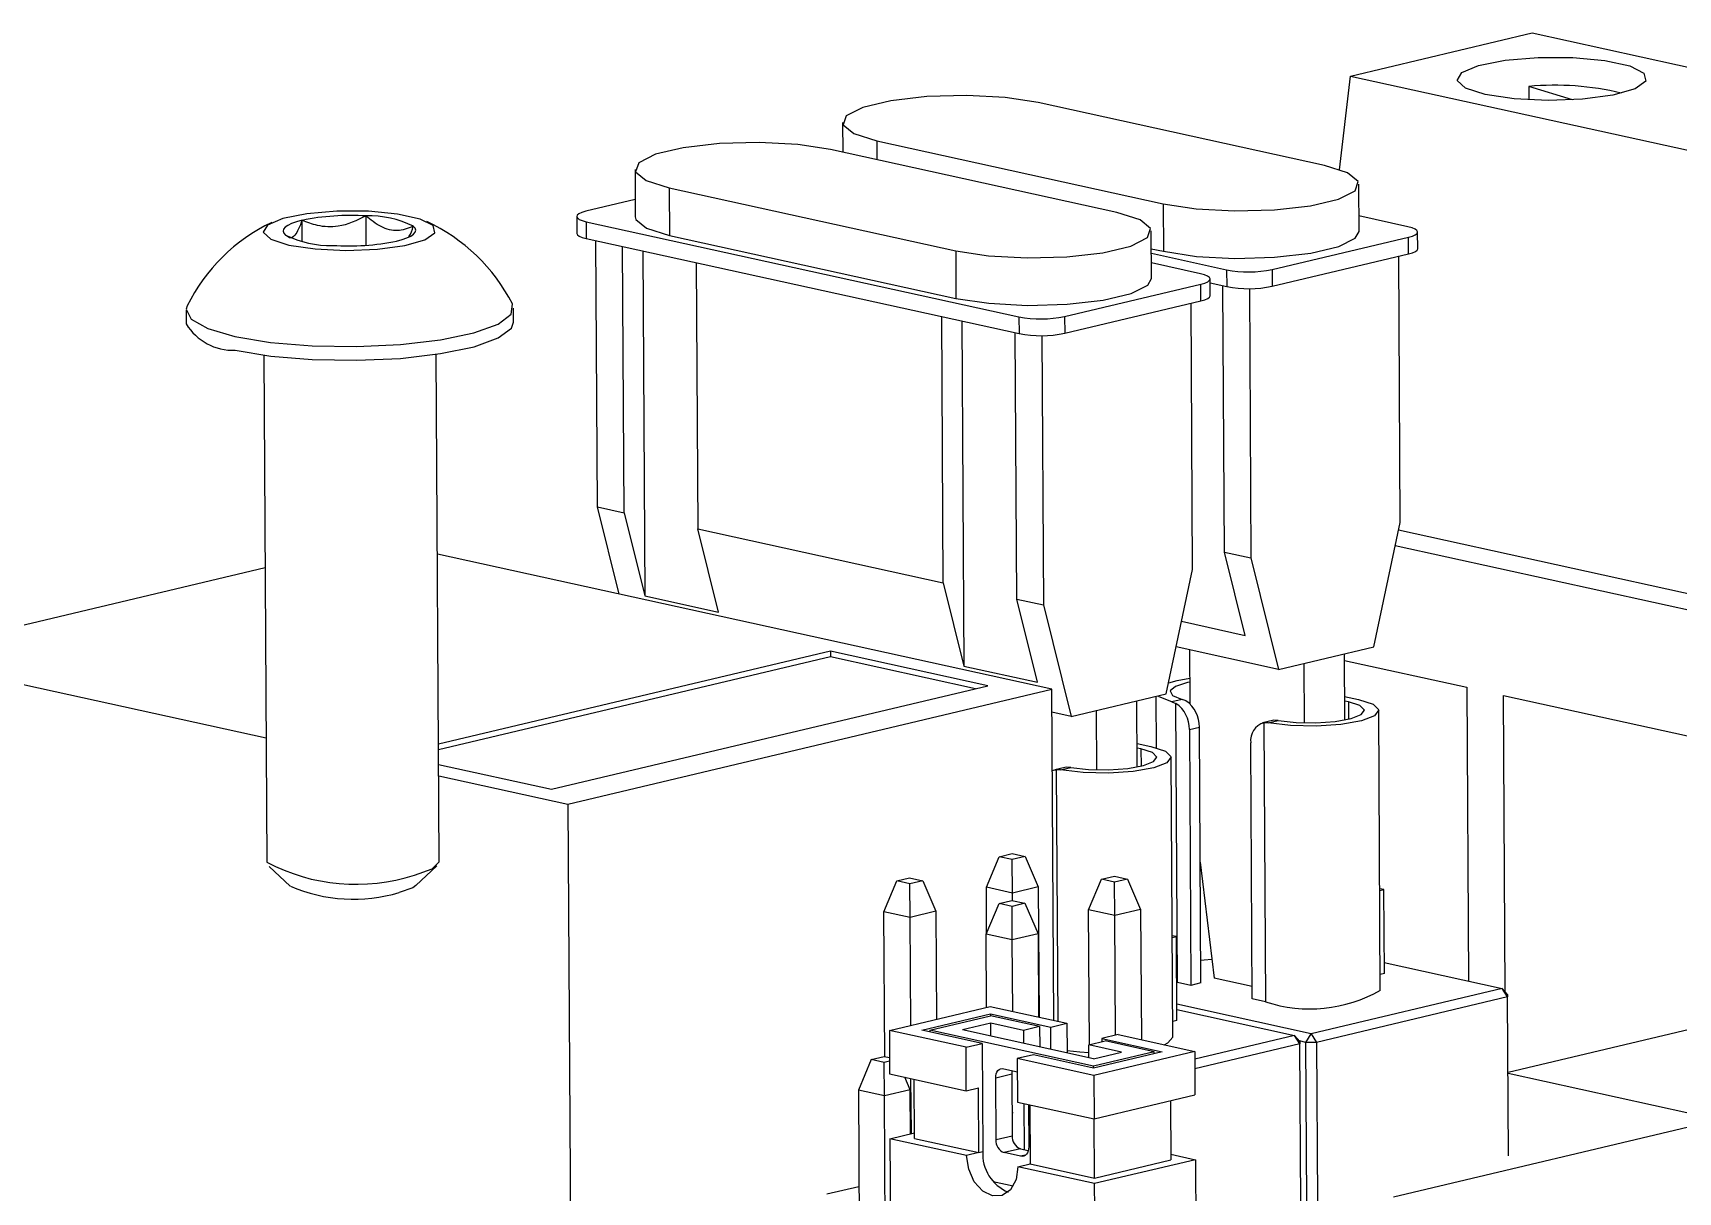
# Model space of a CAD drawing. Header units: millimetres. Extents: x 0 to 279, y 0 to 216.
# Drawn here: x 67.21 to 81.53, y 147.23 to 157.32 of the extents above; entities that cross this region are included whole.
import ezdxf

# ---------------------------------------------------------------- set-up
doc = ezdxf.new("R2010")
doc.units = ezdxf.units.MM

msp = doc.modelspace()

# ---------------------------------------------------------------- linework, layer by layer
at = {"color": 7, "linetype": 'Continuous', "lineweight": 25}
for p, q in [((78.678, 156.942), (80.258, 157.317)), ((80.258, 157.317), (84.104, 156.472)), ((78.582, 156.127), (78.678, 156.942)), ((78.678, 156.942), (82.524, 156.098)), ((80.229, 156.852), (80.229, 156.735)), ((80.608, 156.736), (80.229, 156.852)), ((78.45, 156.163), (75.958, 156.711)), ((74.256, 156.538), (74.257, 156.279)), ((76.643, 155.754), (74.151, 156.302)), ((74.554, 156.378), (77.046, 155.83)), ((72.449, 156.13), (72.451, 155.716)), ((72.747, 155.969), (75.24, 155.421)), ((72.747, 155.969), (72.749, 155.556)), ((78.751, 155.589), (78.748, 156.002)), ((72.45, 155.867), (72.022, 155.765)), ((77.046, 155.83), (77.049, 155.417)), ((69.552, 155.502), (69.551, 155.687)), ((70.109, 155.47), (70.108, 155.725)), ((71.941, 155.72), (71.942, 155.574)), ((72.024, 155.675), (75.791, 154.847)), ((72.024, 155.675), (72.025, 155.529)), ((79.177, 155.631), (78.75, 155.725)), ((72.025, 155.529), (75.792, 154.701)), ((72.749, 155.556), (75.242, 155.008)), ((76.944, 155.18), (76.941, 155.594)), ((77.995, 155.259), (79.18, 155.54)), ((79.181, 155.394), (79.18, 155.54)), ((79.262, 155.44), (79.261, 155.586)), ((72.122, 153.194), (72.109, 155.51)), ((72.354, 153.143), (72.34, 155.46)), ((72.516, 155.421), (72.533, 152.419)), ((75.24, 155.421), (75.242, 155.008)), ((76.942, 155.44), (77.049, 155.417)), ((76.943, 155.4), (77.598, 155.256)), ((77.996, 155.113), (79.181, 155.394)), ((72.981, 155.319), (72.995, 153.002)), ((77.371, 155.222), (76.943, 155.316)), ((77.598, 155.256), (77.599, 155.11)), ((77.995, 155.259), (77.996, 155.113)), ((79.109, 153.058), (79.096, 155.374)), ((76.188, 154.85), (77.374, 155.131)), ((77.374, 154.985), (77.374, 155.131)), ((77.455, 155.031), (77.454, 155.177)), ((77.454, 155.142), (77.599, 155.11)), ((77.579, 152.801), (77.565, 155.117)), ((77.797, 155.093), (77.81, 152.75)), ((76.189, 154.704), (77.374, 154.985)), ((77.302, 152.649), (77.289, 154.965)), ((68.541, 154.906), (68.542, 154.785)), ((71.392, 154.802), (71.391, 154.922)), ((75.131, 152.533), (75.118, 154.849)), ((75.294, 154.811), (75.311, 151.808)), ((75.791, 154.847), (75.792, 154.701)), ((76.188, 154.85), (76.189, 154.704)), ((75.772, 152.392), (75.759, 154.709)), ((75.99, 154.684), (76.004, 152.341)), ((70.744, 150.113), (70.719, 154.521)), ((69.219, 154.513), (69.244, 150.104)), ((72.311, 152.434), (72.122, 153.194)), ((72.122, 153.194), (72.354, 153.143)), ((72.354, 153.143), (72.533, 152.419)), ((73.174, 152.278), (72.995, 153.002)), ((72.995, 153.002), (75.131, 152.533)), ((78.88, 151.976), (79.109, 153.058)), ((79.095, 152.993), (82.081, 152.337)), ((77.579, 152.801), (77.81, 152.75)), ((77.759, 152.076), (77.579, 152.801)), ((81.765, 152.262), (79.066, 152.855)), ((65.989, 151.898), (69.229, 152.667)), ((76.076, 151.607), (70.729, 152.781)), ((77.81, 152.75), (78.051, 151.779)), ((75.131, 152.533), (75.311, 151.808)), ((77.073, 151.567), (77.302, 152.649)), ((72.533, 152.419), (73.174, 152.278)), ((75.772, 152.392), (76.004, 152.341)), ((75.952, 151.668), (75.772, 152.392)), ((76.004, 152.341), (76.245, 151.37)), ((77.206, 152.198), (77.759, 152.076)), ((78.051, 151.779), (77.159, 151.975)), ((77.276, 151.949), (77.278, 151.48)), ((78.051, 151.779), (78.88, 151.976)), ((65.989, 151.898), (69.238, 151.185)), ((74.149, 151.938), (70.738, 151.129)), ((74.149, 151.89), (70.738, 151.081)), ((75.519, 151.637), (74.149, 151.938)), ((74.149, 151.938), (74.149, 151.89)), ((75.412, 151.612), (74.149, 151.89)), ((75.311, 151.808), (75.952, 151.668)), ((78.275, 151.315), (78.272, 151.831)), ((78.627, 151.339), (78.623, 151.915)), ((78.624, 151.858), (79.688, 151.624)), ((71.721, 150.737), (75.519, 151.637)), ((71.865, 150.608), (76.076, 151.607)), ((76.093, 148.726), (76.076, 151.607)), ((76.245, 151.37), (77.073, 151.567)), ((76.982, 151.545), (76.985, 151.098)), ((77.211, 151.519), (77.122, 151.498)), ((77.245, 151.505), (77.211, 151.519)), ((78.625, 151.544), (78.747, 151.518)), ((79.688, 151.624), (79.703, 149.068)), ((80.009, 151.554), (81.611, 151.202)), ((80.024, 148.974), (80.009, 151.554)), ((76.245, 151.37), (76.077, 151.407)), ((76.468, 150.906), (76.466, 151.423)), ((76.82, 150.931), (76.816, 151.506)), ((77.122, 151.498), (77.157, 151.484)), ((77.171, 149.056), (77.157, 151.484)), ((78.659, 151.497), (78.626, 151.504)), ((78.936, 148.989), (78.922, 151.423)), ((77.274, 151.257), (77.361, 151.278)), ((77.274, 151.257), (77.287, 149.031)), ((77.374, 149.052), (77.361, 151.278)), ((77.998, 151.335), (77.91, 151.314)), ((77.922, 151.316), (77.936, 148.888)), ((77.96, 151.314), (77.922, 151.316)), ((77.96, 151.314), (78.048, 151.335)), ((78.01, 151.337), (77.998, 151.335)), ((78.048, 151.335), (78.01, 151.337)), ((76.819, 151.136), (76.94, 151.109)), ((76.853, 151.088), (76.819, 151.096)), ((77.821, 148.914), (77.808, 151.14)), ((70.739, 150.952), (71.721, 150.737)), ((77.13, 148.581), (77.116, 151.014)), ((70.74, 150.855), (71.865, 150.608)), ((76.191, 150.926), (76.104, 150.905)), ((76.153, 150.906), (76.116, 150.907)), ((76.153, 150.906), (76.241, 150.927)), ((76.203, 150.928), (76.191, 150.926)), ((76.241, 150.927), (76.203, 150.928)), ((71.865, 150.608), (71.894, 145.498)), ((75.507, 149.884), (75.618, 150.15)), ((75.618, 150.15), (75.731, 150.177)), ((75.732, 150.125), (75.618, 150.15)), ((75.731, 150.177), (75.845, 150.152)), ((75.845, 150.152), (75.732, 150.125)), ((75.735, 149.834), (75.732, 150.125)), ((75.845, 150.152), (75.959, 149.887)), ((77.368, 150.102), (77.491, 149.094)), ((69.265, 150.064), (69.448, 149.893)), ((70.542, 149.899), (70.723, 150.072)), ((74.615, 149.672), (74.727, 149.939)), ((74.727, 149.939), (74.839, 149.966)), ((74.841, 149.914), (74.727, 149.939)), ((74.839, 149.966), (74.953, 149.941)), ((74.953, 149.941), (74.841, 149.914)), ((74.953, 149.941), (75.068, 149.676)), ((76.397, 149.688), (76.509, 149.955)), ((76.509, 149.955), (76.621, 149.981)), ((76.623, 149.93), (76.509, 149.955)), ((76.621, 149.981), (76.735, 149.956)), ((76.735, 149.956), (76.623, 149.93)), ((76.735, 149.956), (76.85, 149.692)), ((74.843, 149.622), (74.841, 149.914)), ((75.735, 149.834), (75.507, 149.884)), ((75.509, 149.485), (75.507, 149.884)), ((75.959, 149.887), (75.735, 149.834)), ((75.735, 149.769), (75.735, 149.834)), ((75.959, 149.887), (75.966, 148.754)), ((76.625, 149.638), (76.623, 149.93)), ((78.968, 149.864), (78.931, 149.872)), ((78.931, 149.855), (78.968, 149.864)), ((78.972, 149.134), (78.968, 149.864)), ((74.843, 149.622), (74.615, 149.672)), ((74.623, 148.411), (74.615, 149.672)), ((75.068, 149.676), (74.843, 149.622)), ((75.068, 149.676), (75.073, 148.736)), ((75.506, 149.477), (75.617, 149.743)), ((75.617, 149.743), (75.729, 149.77)), ((75.731, 149.718), (75.617, 149.743)), ((75.729, 149.77), (75.843, 149.745)), ((75.843, 149.745), (75.731, 149.718)), ((75.733, 149.427), (75.731, 149.718)), ((75.843, 149.745), (75.958, 149.48)), ((76.625, 149.638), (76.397, 149.688)), ((76.404, 148.515), (76.397, 149.688)), ((76.85, 149.692), (76.625, 149.638)), ((76.85, 149.692), (76.856, 148.558)), ((74.849, 148.683), (74.843, 149.622)), ((76.631, 148.597), (76.625, 149.638)), ((75.733, 149.427), (75.506, 149.477)), ((75.509, 148.84), (75.506, 149.477)), ((75.958, 149.48), (75.733, 149.427)), ((75.737, 148.804), (75.733, 149.427)), ((75.958, 149.48), (75.962, 148.754)), ((77.161, 149.455), (77.124, 149.463)), ((77.125, 149.447), (77.161, 149.455)), ((77.165, 148.725), (77.161, 149.455)), ((78.971, 149.229), (79.997, 149.004)), ((77.82, 149.022), (77.491, 149.094)), ((78.972, 149.134), (78.936, 149.125)), ((77.287, 149.031), (77.171, 149.056)), ((77.374, 149.052), (77.287, 149.031)), ((79.997, 149.004), (78.334, 148.609)), ((79.703, 149.07), (79.7, 149.069)), ((80.044, 148.93), (79.997, 149.004)), ((79.997, 149.004), (80.044, 148.951)), ((80.044, 148.951), (80.044, 148.93)), ((74.663, 148.639), (75.54, 148.847)), ((75.54, 148.847), (76.207, 148.701)), ((78.334, 148.609), (77.164, 148.866)), ((77.164, 148.82), (78.19, 148.595)), ((77.936, 148.888), (77.821, 148.914)), ((80.044, 148.93), (78.381, 148.535)), ((80.052, 147.548), (80.044, 148.93)), ((74.946, 148.641), (75.542, 148.783)), ((75.016, 148.641), (75.543, 148.766)), ((75.545, 148.702), (75.299, 148.644)), ((75.542, 148.783), (75.542, 148.766)), ((75.542, 148.783), (76.067, 148.667)), ((75.97, 148.673), (75.543, 148.766)), ((75.83, 148.639), (75.545, 148.702)), ((75.546, 148.589), (75.545, 148.702)), ((75.97, 148.673), (75.83, 148.639)), ((75.97, 148.673), (75.971, 148.496)), ((76.067, 148.667), (76.207, 148.701)), ((76.068, 148.475), (76.067, 148.667)), ((76.207, 148.701), (76.209, 148.444)), ((77.165, 148.725), (77.129, 148.716)), ((81.626, 148.647), (80.048, 148.273)), ((75.33, 148.492), (74.663, 148.639)), ((74.663, 148.639), (74.665, 148.261)), ((75.47, 148.526), (74.946, 148.641)), ((75.016, 148.641), (75.016, 148.625)), ((76.441, 148.329), (75.016, 148.641)), ((76.439, 148.393), (75.299, 148.644)), ((75.33, 148.492), (75.47, 148.526)), ((75.47, 148.526), (75.476, 147.586)), ((75.83, 148.639), (75.83, 148.527)), ((76.399, 148.514), (76.54, 148.547)), ((76.684, 148.451), (76.399, 148.514)), ((76.4, 148.402), (76.399, 148.514)), ((76.654, 148.603), (76.513, 148.569)), ((76.513, 148.569), (77.038, 148.454)), ((76.513, 148.569), (76.513, 148.541)), ((76.967, 148.453), (76.54, 148.547)), ((76.654, 148.603), (77.321, 148.456)), ((78.19, 148.595), (77.321, 148.389)), ((78.237, 148.521), (77.322, 148.304)), ((78.237, 148.521), (78.19, 148.595)), ((78.19, 148.595), (78.237, 148.542)), ((78.289, 148.535), (78.233, 148.547)), ((78.237, 148.542), (78.237, 148.521)), ((78.245, 147.124), (78.237, 148.521)), ((78.289, 148.535), (78.334, 148.609)), ((78.381, 148.535), (78.289, 148.535)), ((78.297, 147.152), (78.289, 148.535)), ((78.334, 148.609), (78.381, 148.535)), ((78.381, 148.535), (78.389, 147.153)), ((74.504, 148.386), (74.393, 148.119)), ((74.504, 148.386), (74.617, 148.412)), ((74.618, 148.361), (74.504, 148.386)), ((74.617, 148.412), (74.664, 148.402)), ((74.664, 148.372), (74.618, 148.361)), ((74.621, 148.069), (74.618, 148.361)), ((75.332, 148.114), (75.33, 148.492)), ((75.917, 148.428), (75.776, 148.394)), ((76.443, 148.248), (75.776, 148.394)), ((75.776, 148.394), (75.778, 148.016)), ((76.441, 148.312), (75.917, 148.428)), ((76.439, 148.393), (76.684, 148.451)), ((77.038, 148.454), (76.441, 148.312)), ((76.967, 148.453), (76.441, 148.329)), ((77.321, 148.456), (76.443, 148.248)), ((76.967, 148.437), (76.967, 148.453)), ((77.321, 148.456), (77.323, 148.078)), ((74.665, 148.261), (75.332, 148.114)), ((74.845, 148.122), (74.798, 148.231)), ((74.854, 147.742), (74.851, 148.22)), ((75.728, 148.258), (75.588, 148.224)), ((75.591, 147.689), (75.588, 148.224)), ((75.658, 148.306), (75.777, 148.28)), ((75.728, 148.258), (75.731, 147.722)), ((76.441, 148.313), (76.441, 148.329)), ((76.443, 148.248), (76.445, 147.87)), ((81.63, 147.916), (80.048, 148.264)), ((74.621, 148.069), (74.393, 148.119)), ((74.393, 148.119), (74.407, 145.63)), ((74.845, 148.122), (74.621, 148.069)), ((74.848, 147.74), (74.845, 148.122)), ((74.881, 147.699), (74.878, 148.214)), ((75.332, 148.114), (75.438, 148.139)), ((75.441, 147.578), (75.438, 148.139)), ((76.445, 147.87), (77.323, 148.078)), ((74.635, 145.58), (74.621, 148.069)), ((75.778, 148.016), (76.445, 147.87)), ((75.833, 148.004), (75.836, 147.602)), ((75.874, 147.995), (75.876, 147.626)), ((75.884, 147.993), (75.887, 147.48)), ((77.11, 148.027), (77.113, 147.513)), ((75.74, 147.921), (75.73, 147.919)), ((76.447, 147.355), (76.444, 147.87)), ((81.921, 147.869), (79.052, 147.189)), ((74.668, 147.697), (74.881, 147.748)), ((74.668, 147.697), (74.68, 145.718)), ((75.335, 147.551), (74.668, 147.697)), ((74.881, 147.699), (75.441, 147.576)), ((75.591, 147.689), (75.731, 147.722)), ((75.441, 147.576), (75.335, 147.551)), ((75.441, 147.578), (75.476, 147.586)), ((75.803, 147.609), (75.663, 147.576)), ((75.805, 147.545), (75.663, 147.576)), ((75.803, 147.609), (75.872, 147.594)), ((76.447, 147.355), (77.113, 147.513)), ((77.326, 147.514), (76.449, 147.306)), ((77.113, 147.561), (77.326, 147.514)), ((77.326, 147.514), (77.33, 146.829)), ((75.782, 147.453), (75.887, 147.478)), ((76.449, 147.306), (75.782, 147.453)), ((75.887, 147.478), (76.447, 147.355)), ((74.398, 147.279), (74.117, 147.213)), ((75.565, 147.324), (75.74, 147.286)), ((76.45, 147.086), (76.449, 147.306))]:
    msp.add_line(p, q, dxfattribs=at)
at = {"color": 8, "linetype": 'Continuous', "lineweight": 25}
for p, q in [((74.554, 156.378), (74.555, 156.213)), ((78.659, 151.497), (78.66, 151.347)), ((76.853, 151.088), (76.854, 150.938)), ((76.116, 150.907), (76.128, 148.718)), ((75.848, 147.555), (75.805, 147.545))]:
    msp.add_line(p, q, dxfattribs=at)
at = {"color": 7, "linetype": 'Continuous', "lineweight": 25, "flags": 128}
for points in [[(79.85, 156.781), (79.677, 156.837), (79.606, 156.904), (79.645, 156.973), (79.791, 157.034), (80.023, 157.08), (80.31, 157.104), (80.612, 157.103), (80.891, 157.077), (81.107, 157.03), (81.231, 156.967), (81.247, 156.898), (81.153, 156.832), (80.961, 156.777), (80.697, 156.742), (80.397, 156.73), (80.102, 156.744), (79.85, 156.781)], [(75.958, 156.711), (75.672, 156.754), (75.336, 156.772), (74.99, 156.763), (74.676, 156.727), (74.432, 156.669), (74.288, 156.596), (74.26, 156.517), (74.352, 156.441), (74.554, 156.378)], [(74.151, 156.302), (73.865, 156.345), (73.529, 156.364), (73.183, 156.354), (72.869, 156.318), (72.626, 156.261), (72.481, 156.188), (72.453, 156.108), (72.546, 156.032), (72.747, 155.969)], [(77.046, 155.83), (77.332, 155.787), (77.668, 155.768), (78.014, 155.778), (78.328, 155.814), (78.572, 155.871), (78.716, 155.944), (78.744, 156.024), (78.651, 156.1), (78.45, 156.163)], [(69.436, 155.472), (69.664, 155.438), (69.933, 155.425), (70.206, 155.436), (70.446, 155.468), (70.62, 155.518), (70.706, 155.578), (70.691, 155.641), (70.578, 155.698), (70.382, 155.741), (70.129, 155.765), (69.853, 155.766), (69.593, 155.744), (69.382, 155.702), (69.25, 155.646), (69.213, 155.584), (69.279, 155.523), (69.436, 155.472)], [(69.551, 155.687), (69.502, 155.674), (69.46, 155.659), (69.427, 155.643), (69.404, 155.627), (69.389, 155.61), (69.385, 155.593), (69.391, 155.575), (69.406, 155.559)], [(72.022, 155.765), (71.987, 155.755), (71.961, 155.744), (71.946, 155.732), (71.941, 155.719), (71.947, 155.707), (71.963, 155.695), (71.989, 155.684), (72.024, 155.675)], [(72.451, 155.716), (72.456, 155.695), (72.548, 155.619), (72.749, 155.556)], [(75.24, 155.421), (75.525, 155.378), (75.862, 155.36), (76.207, 155.369), (76.521, 155.405), (76.765, 155.463), (76.909, 155.536), (76.937, 155.615), (76.845, 155.691), (76.643, 155.754)], [(70.374, 155.506), (70.423, 155.52), (70.464, 155.534), (70.497, 155.55), (70.521, 155.567), (70.535, 155.584), (70.54, 155.601), (70.534, 155.618), (70.519, 155.635)], [(71.942, 155.574), (71.942, 155.573), (71.947, 155.561), (71.964, 155.549), (71.99, 155.538), (72.025, 155.529)], [(77.049, 155.417), (77.335, 155.373), (77.671, 155.355), (78.016, 155.365), (78.33, 155.4), (78.574, 155.458), (78.718, 155.531), (78.751, 155.589)], [(79.18, 155.54), (79.215, 155.55), (79.24, 155.561), (79.256, 155.573), (79.261, 155.586), (79.255, 155.598), (79.239, 155.61), (79.213, 155.621), (79.177, 155.631)], [(79.181, 155.394), (79.216, 155.404), (79.241, 155.415), (79.257, 155.427), (79.262, 155.44)], [(75.242, 155.008), (75.528, 154.965), (75.864, 154.946), (76.21, 154.956), (76.523, 154.992), (76.767, 155.049), (76.912, 155.122), (76.944, 155.18)], [(77.374, 155.131), (77.408, 155.141), (77.434, 155.153), (77.449, 155.165), (77.454, 155.177), (77.448, 155.19), (77.432, 155.202), (77.406, 155.212), (77.371, 155.222)], [(68.966, 154.677), (69.277, 154.625), (69.639, 154.595), (70.025, 154.589), (70.407, 154.607), (70.756, 154.647), (71.047, 154.708), (71.258, 154.783), (71.372, 154.869), (71.383, 154.957), (71.382, 154.96)], [(77.374, 154.985), (77.409, 154.995), (77.435, 155.006), (77.45, 155.019), (77.455, 155.031)], [(68.551, 154.943), (68.542, 154.915), (68.584, 154.827), (68.729, 154.746), (68.966, 154.677)], [(68.967, 154.556), (69.278, 154.505), (69.64, 154.475), (70.026, 154.469), (70.408, 154.486), (70.757, 154.527), (71.048, 154.587), (71.258, 154.663), (71.373, 154.748), (71.392, 154.802)], [(77.094, 151.664), (77.169, 151.684), (77.277, 151.703)], [(77.277, 151.668), (77.258, 151.665), (77.154, 151.632), (77.108, 151.593), (77.128, 151.554), (77.211, 151.519)], [(77.122, 151.498), (77.012, 151.542), (77.002, 151.55)], [(78.747, 151.518), (78.873, 151.476), (78.922, 151.427), (78.886, 151.376), (78.771, 151.332), (78.592, 151.301), (78.377, 151.286), (78.155, 151.291), (77.96, 151.314)], [(78.048, 151.335), (78.203, 151.318), (78.376, 151.315), (78.544, 151.327), (78.681, 151.352), (78.77, 151.387), (78.797, 151.426), (78.758, 151.465), (78.659, 151.497)], [(76.94, 151.109), (77.067, 151.068), (77.115, 151.018), (77.079, 150.968), (76.964, 150.923), (76.786, 150.892), (76.57, 150.877), (76.349, 150.882), (76.153, 150.906)], [(76.241, 150.927), (76.396, 150.909), (76.569, 150.906), (76.737, 150.918), (76.875, 150.943), (76.963, 150.978), (76.99, 151.017), (76.952, 151.056), (76.853, 151.088)], [(76.08, 150.897), (76.092, 150.902), (76.116, 150.907)], [(70.528, 149.991), (70.682, 150.044), (70.743, 150.106), (70.744, 150.113)], [(70.542, 149.899), (70.516, 149.88), (70.396, 149.838)], [(77.471, 149.256), (77.403, 149.251), (77.373, 149.247)], [(77.055, 148.514), (77.086, 148.53), (77.13, 148.581)], [(76.209, 148.465), (76.321, 148.452), (76.4, 148.446)], [(75.588, 148.224), (75.589, 148.243), (75.593, 148.26), (75.599, 148.276), (75.608, 148.289), (75.619, 148.298), (75.631, 148.305), (75.645, 148.307), (75.658, 148.306)], [(75.732, 148.29), (75.729, 148.276), (75.728, 148.258)], [(75.782, 147.453), (75.765, 147.341), (75.717, 147.253), (75.645, 147.203), (75.56, 147.199), (75.475, 147.241), (75.402, 147.322), (75.353, 147.431), (75.335, 147.551)], [(75.876, 147.626), (75.874, 147.608), (75.871, 147.59), (75.864, 147.575), (75.855, 147.562), (75.845, 147.552), (75.832, 147.546), (75.819, 147.543), (75.805, 147.545)]]:
    msp.add_lwpolyline(points, dxfattribs=at)
at = {"color": 7, "linetype": 'Continuous', "lineweight": 25}
for centre, radius, start, end in [((80.451, 154.356), 2.506, 76.561, 95.0972), ((69.97, 154.236), 1.586, 115.5011, 153.5303), ((69.972, 153.625), 2.104, 86.2976, 101.5331), ((70.131, 154.85), 0.876, 63.6985, 91.5218), ((69.97, 154.236), 1.586, 27.13, 65.1591), ((69.794, 156.344), 0.876, 243.6985, 271.5218), ((69.953, 157.568), 2.104, 266.2976, 281.5331), ((77.789, 156.267), 1.029, 259.289, 281.5263), ((77.79, 156.121), 1.029, 259.289, 281.5263), ((75.982, 155.858), 1.029, 259.289, 281.5263), ((68.951, 155.034), 0.478, 211.3733, 271.9421), ((75.983, 155.712), 1.029, 259.289, 281.5263), ((77.01, 151.265), 0.264, 358.3858, 56.1314), ((77.097, 151.286), 0.264, 358.3858, 56.1314), ((77.965, 151.163), 0.158, 105.419, 188.4638), ((70.019, 151.559), 1.649, 241.9578, 287.9827), ((69.999, 151.189), 1.408, 247.0063, 286.3824), ((78.324, 150.054), 1.228, 251.6278, 299.9322), ((75.704, 147.682), 0.114, 176.3241, 248.5254), ((75.845, 147.715), 0.114, 176.3241, 248.5254), ((75.859, 147.58), 0.418, 180.3302, 180.6169), ((75.833, 147.564), 0.358, 176.4264, 247.6809), ((75.47, 147.478), 0.417, 0.0429, 0.3302)]:
    msp.add_arc(centre, radius, start, end, dxfattribs=at)
for points, knots in [([(69.551, 155.687), (69.531, 155.635), (69.495, 155.547), (69.443, 155.526), (69.417, 155.549), (69.406, 155.559)], [0, 0, 0, 0, 0.4391052, 0.7513579, 1, 1, 1, 1]), ([(70.108, 155.725), (70.028, 155.686), (69.892, 155.62), (69.694, 155.632), (69.595, 155.67), (69.551, 155.687)], [0, 0, 0, 0, 0.439105, 0.751358, 1, 1, 1, 1]), ([(70.519, 155.635), (70.496, 155.625), (70.43, 155.598), (70.309, 155.592), (70.192, 155.653), (70.128, 155.708), (70.108, 155.725)], [0, 0, 0, 0, 0.180942, 0.506293, 0.843975, 1, 1, 1, 1]), ([(70.48, 155.544), (70.481, 155.546), (70.495, 155.564), (70.508, 155.601), (70.519, 155.635)], [0, 0, 0, 0, 0.107459, 1, 1, 1, 1])]:
    msp.add_open_spline(points, degree=3, knots=knots, dxfattribs=at)

doc.saveas('drawing.dxf')
